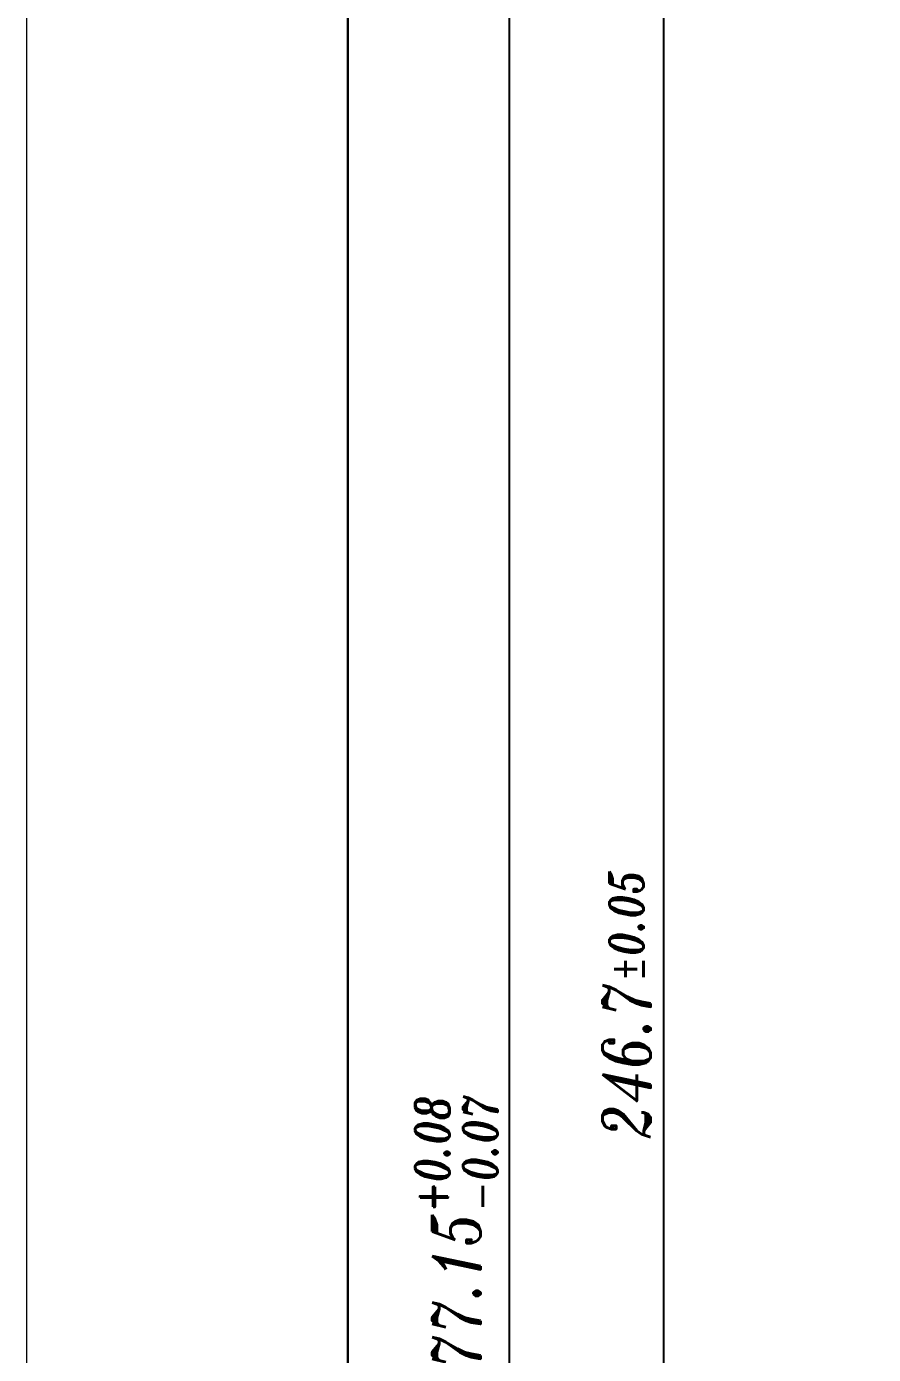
# Model space of a CAD drawing. Extents: x -180 to 858, y -94 to 522.
# Drawn here: x 11.5 to 64.2, y 134.3 to 217 of the extents above; entities that cross this region are included whole.
import ezdxf

# ---------------------------------------------------------------- set-up
doc = ezdxf.new("R2010")
doc.units = 0
doc.header["$LTSCALE"] = 7
doc.header["$MEASUREMENT"] = 0
doc.layers.get('0').update_dxf_attribs({"linetype": 'CONTINUOUS', "lineweight": 15})
doc.layers.add('3', color=3, linetype='CONTINUOUS', lineweight=30)
doc.styles.add('ITALICT', font='ITALICT.shx', dxfattribs={"width": 0.8, "height": 3})
doc.dimstyles.get("Standard").update_dxf_attribs({"dimtxt": 3, "dimasz": 3, "dimexe": 0.5, "dimexo": 0.5, "dimgap": 0.8, "dimtad": 1, "dimdsep": 46, "dimtxsty": 'ITALICT', "dimcen": 0.09, "dimazin": 2, "dimtfac": 1, "dimtmove": 0, "dimatfit": 3, "dimfxl": 1, "dimtolj": 1, "dimtzin": 0, "dimarcsym": 0})

# ---------------------------------------------------------------- blocks, each defined once
blk = doc.blocks.new('*D28')
at = {"color": 0, "lineweight": -2, "transparency": 16777216}
for p, q in [((74.189, 279.468), (50.638, 279.468)), ((51.138, 276.468), (51.138, 35.768)), ((79.226, 32.768), (50.638, 32.768))]:
    blk.add_line(p, q, dxfattribs=at)
at = {"color": 0, "transparency": 16777216}
for points in [[(50.638, 276.468), (51.638, 276.468), (51.138, 279.468)], [(50.638, 35.768), (51.638, 35.768), (51.138, 32.768)]]:
    blk.add_solid(points, dxfattribs=at)
at = {"color": 0, "transparency": 16777216, "insert": (48.838, 156.118), "char_height": 3, "attachment_point": 5, "rotation": 90, "style": 'ITALICT'}
blk.add_mtext('\\A1;246.7{}{\\H0.71x;\\C3;%%p0.05}', dxfattribs=at)
blk = doc.blocks.new('*D42')
at = {"color": 0, "lineweight": -2, "transparency": 16777216}
for p, q in [((50.638, 279.468), (41.031, 279.468)), ((41.531, 276.468), (41.531, 5.318)), ((79.226, 2.318), (41.031, 2.318))]:
    blk.add_line(p, q, dxfattribs=at)
at = {"color": 0, "transparency": 16777216}
for points in [[(41.031, 276.468), (42.031, 276.468), (41.531, 279.468)], [(41.031, 5.318), (42.031, 5.318), (41.531, 2.318)]]:
    blk.add_solid(points, dxfattribs=at)
at = {"color": 0, "transparency": 16777216, "insert": (38.246, 140.893), "char_height": 3, "attachment_point": 5, "rotation": 90, "style": 'ITALICT'}
blk.add_mtext('\\A1;277.15{}{\\H0.71x;\\C3;\\S+0.08^ -0.07;}', dxfattribs=at)

msp = doc.modelspace()

# ---------------------------------------------------------------- linework, layer by layer
msp.add_line((11.4997, 506.465), (11.4997, -94.1371))
at = {"layer": '3'}
msp.add_line((31.4997, 501.465), (31.4997, -89.1371), dxfattribs=at)

# ---------------------------------------------------------------- dimensions: what is measured, and where the dimension line sits
for base, p1, p2, text, override, picture, middle in [((41.5305, 2.3183), (51.1384, 279.4683), (79.7259, 2.3183), '<>{}{\\H0.71x;\\C3;\\S+0.08^ -0.07;}', {"dimtp": 0.08, "dimtm": 0.07}, '*D42', (38.2455, 140.8933)), ((51.1384, 32.7683), (74.6891, 279.4683), (79.7259, 32.7683), '<>{}{\\H0.71x;\\C3;%%p0.05}', {"dimtp": 0.05, "dimtm": 0.05}, '*D28', (48.8384, 156.1183))]:
    dim = msp.add_linear_dim(base=base, p1=p1, p2=p2, angle=90, text=text, dimstyle='Standard', override=override)
    dim.commit()
    dim.dimension.update_dxf_attribs({"geometry": picture, "text_midpoint": middle})

doc.saveas('drawing.dxf')
